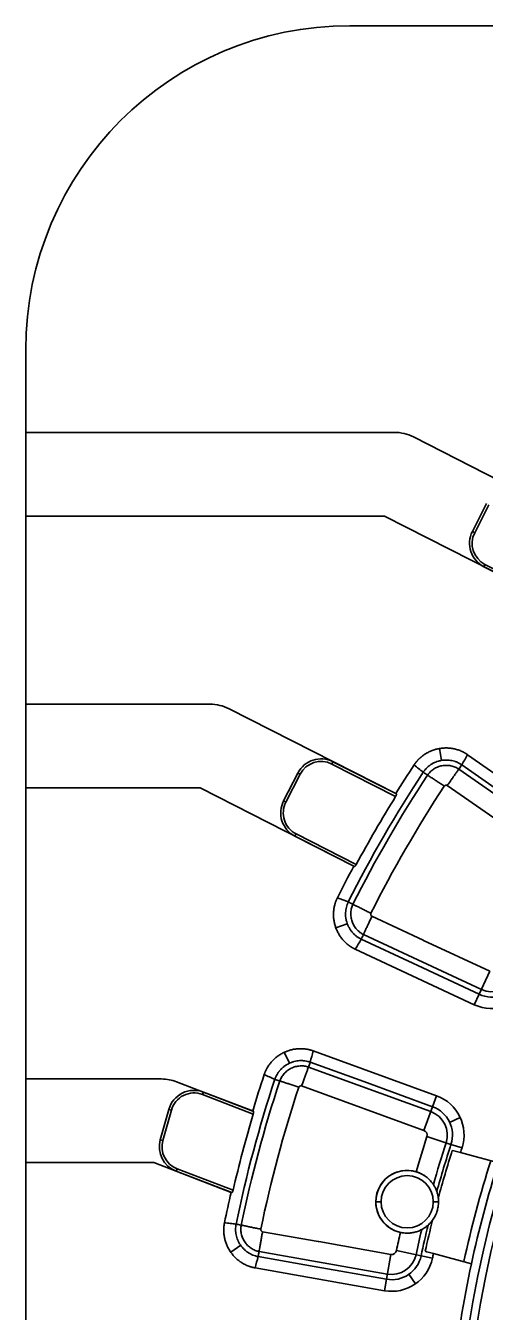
# Model space of a CAD drawing. Header units: millimetres. Extents: x 473 to 1085, y 1055 to 1699.
# Drawn here: x 473.4 to 561.4, y 1453 to 1699.2 of the extents above; entities that cross this region are included whole.
import ezdxf

# ---------------------------------------------------------------- set-up
doc = ezdxf.new("R2010")
doc.units = ezdxf.units.MM
doc.layers.add('20', color=7, linetype='Continuous', true_color=0xffffff)

msp = doc.modelspace()

# ---------------------------------------------------------------- linework, layer by layer
at = {"layer": '20', "color": 7, "linetype": 'Continuous', "lineweight": 35}
for p, q in [((675.067, 1699.177), (535.426, 1699.177)), ((473.426, 1637.177), (473.426, 1621.379)), ((473.426, 1621.379), (543.976, 1621.379)), ((473.426, 1605.379), (473.426, 1621.379)), ((584.466, 1601.736), (547.606, 1620.507)), ((558.906, 1602.409), (561.628, 1607.756)), ((558.906, 1602.409), (561.628, 1607.756)), ((559.351, 1602.182), (562.074, 1607.529)), ((473.426, 1605.379), (542.056, 1605.379)), ((473.426, 1605.379), (473.426, 1569.377)), ((542.056, 1605.379), (572.714, 1589.766)), ((558.906, 1602.409), (559.351, 1602.182)), ((561.319, 1596.13), (561.092, 1595.684)), ((572.838, 1589.703), (561.092, 1595.684)), ((573.313, 1590.022), (561.319, 1596.13)), ((473.426, 1569.377), (508.701, 1569.377)), ((473.426, 1553.377), (473.426, 1569.377)), ((544.233, 1552.26), (512.332, 1568.506)), ((552.987, 1558.612), (552.581, 1560.887)), ((532.222, 1558.376), (531.995, 1557.931)), ((532.222, 1558.376), (544.354, 1552.198)), ((578.566, 1545.306), (557.987, 1559.716)), ((522.768, 1550.858), (525.502, 1556.199)), ((522.768, 1550.858), (525.502, 1556.199)), ((523.214, 1550.63), (525.947, 1555.971)), ((525.947, 1555.971), (525.502, 1556.199)), ((531.995, 1557.931), (544.208, 1551.711)), ((576.722, 1542.672), (556.311, 1556.964)), ((556.88, 1557.778), (565.816, 1551.521)), ((473.426, 1553.377), (506.781, 1553.377)), ((473.426, 1553.377), (473.426, 1497.671)), ((506.781, 1553.377), (536.214, 1538.388)), ((554.11, 1553.821), (562.989, 1547.604)), ((522.768, 1550.858), (523.214, 1550.63)), ((525.177, 1544.57), (524.95, 1544.124)), ((536.334, 1538.327), (524.95, 1544.124)), ((536.689, 1538.707), (525.177, 1544.57)), ((549.486, 1524.217), (539.676, 1528.791)), ((532.776, 1526.6), (534.956, 1527.385)), ((547.508, 1519.81), (537.635, 1524.414)), ((538.055, 1525.314), (560.624, 1514.79)), ((549.55, 1524.187), (549.486, 1524.217)), ((562.245, 1518.267), (549.55, 1524.187)), ((536.499, 1522.492), (559.265, 1511.876)), ((560.204, 1513.89), (547.508, 1519.81)), ((562.245, 1518.267), (560.204, 1513.89)), ((559.265, 1511.876), (560.204, 1513.89)), ((523.898, 1500.69), (522.917, 1502.782)), ((552.05, 1494.457), (528.443, 1503.05)), ((550.95, 1491.436), (527.536, 1499.958)), ((527.875, 1500.891), (538.126, 1497.16)), ((473.426, 1497.671), (499.433, 1497.671)), ((473.426, 1481.671), (473.426, 1497.671)), ((516.861, 1491.537), (502.306, 1497.138)), ((538.126, 1497.16), (551.29, 1492.369)), ((507.426, 1495.167), (507.247, 1494.701)), ((507.247, 1494.701), (516.968, 1490.96)), ((507.426, 1495.167), (516.987, 1491.488)), ((526.224, 1496.353), (549.638, 1487.831)), ((552.05, 1494.457), (551.29, 1492.369)), ((499.184, 1486.057), (500.818, 1491.857)), ((499.184, 1486.057), (500.818, 1491.857)), ((499.665, 1485.922), (501.3, 1491.722)), ((501.3, 1491.722), (500.818, 1491.857)), ((549.638, 1487.831), (551.29, 1492.369)), ((554.554, 1489.372), (556.567, 1490.315)), ((499.184, 1486.057), (499.665, 1485.922)), ((550.216, 1486.647), (554.81, 1485.159)), ((556.924, 1484.474), (554.81, 1485.159)), ((563.895, 1481.654), (556.643, 1483.598)), ((473.426, 1481.671), (497.947, 1481.671)), ((473.426, 1481.671), (473.426, 1439.843)), ((497.947, 1481.671), (512.737, 1475.98)), ((502.38, 1480.501), (502.2, 1480.035)), ((512.864, 1475.931), (502.2, 1480.035)), ((513.104, 1476.375), (502.38, 1480.501)), ((541.426, 1474.177), (540.426, 1474.177)), ((551.426, 1474.177), (552.426, 1474.177)), ((529.419, 1466.56), (518.745, 1468.442)), ((512.666, 1464.529), (514.562, 1465.85)), ((518.079, 1464.664), (542.618, 1460.337)), ((529.488, 1466.548), (529.419, 1466.56)), ((543.284, 1464.115), (529.488, 1466.548)), ((544.375, 1464.851), (549.099, 1463.843)), ((528.649, 1461.792), (517.906, 1463.686)), ((543.284, 1464.115), (542.445, 1459.359)), ((551.272, 1463.38), (549.099, 1463.843)), ((551.466, 1464.279), (558.719, 1462.336)), ((517.319, 1461.533), (542.059, 1457.171)), ((542.445, 1459.359), (528.649, 1461.792)), ((548.024, 1458.487), (546.757, 1460.313)), ((542.059, 1457.171), (542.445, 1459.359))]:
    msp.add_line(p, q, dxfattribs=at)
for centre, radius, start, end in [((535.426, 1637.177), 62, 90, 180), ((543.976, 1613.379), 8, 63.01207, 90), ((758.426, 1419.177), 202.61, 0, 180), ((758.426, 1419.177), 201.12, 0, 180), ((563.361, 1600.14), 5, 153.01207, 243.01207), ((563.361, 1600.14), 5, 153.01207, 243.01207), ((563.361, 1600.14), 4.5, 153.01207, 243.01207), ((508.701, 1561.377), 8, 63.01207, 90), ((529.953, 1553.921), 5, 63.01207, 152.89351), ((529.953, 1553.921), 5, 63.01207, 152.89351), ((529.953, 1553.921), 4.5, 63.01207, 152.89351), ((758.426, 1419.177), 249.948, 146.71205, 153.28445), ((758.426, 1419.177), 248.955, 146.71205, 153.28445), ((758.426, 1419.177), 252.17, 146.66409, 148.14647), ((758.426, 1419.177), 245.118, 146.71205, 153.28445), ((527.219, 1548.58), 5, 152.89351, 243.01207), ((527.219, 1548.58), 5, 152.89351, 243.01207), ((758.426, 1419.177), 251.902, 148.25541, 151.67253), ((527.219, 1548.58), 4.5, 152.89351, 243.01207), ((758.426, 1419.177), 252.17, 151.78759, 153.33526), ((562.646, 1519.126), 5.778, 245, 332.95487), ((562.646, 1519.126), 4.785, 245, 332.95487), ((562.646, 1519.126), 8, 245, 332.95487), ((499.433, 1489.671), 8, 68.95329, 90), ((758.426, 1419.177), 249.948, 161.71205, 168.28795), ((758.426, 1419.177), 248.955, 161.71205, 168.28795), ((758.426, 1419.177), 252.17, 161.66409, 163.32461), ((505.631, 1490.501), 5, 68.95329, 164.25972), ((505.631, 1490.501), 5, 68.95329, 164.25972), ((505.631, 1490.501), 4.5, 68.95329, 164.25972), ((758.426, 1419.177), 245.118, 161.71205, 168.28795), ((549.314, 1486.94), 8, 342.04513, 70), ((549.314, 1486.94), 5.778, 342.04513, 70), ((758.426, 1419.177), 251.902, 163.44334, 166.87575), ((549.314, 1486.94), 4.785, 342.04513, 70), ((549.314, 1486.94), 0.948, 342.04513, 70), ((503.996, 1484.701), 5, 164.25972, 248.95329), ((503.996, 1484.701), 5, 164.25972, 248.95329), ((503.996, 1484.701), 4.5, 164.25972, 248.95329), ((758.426, 1419.177), 218.87, 162.04513, 163.88645), ((758.426, 1419.177), 215.033, 162.04513, 164.27197), ((758.426, 1419.177), 214.04, 162.04513, 164.56988), ((758.426, 1419.177), 211.818, 162.04513, 162.29404), ((758.426, 1419.177), 213.449, 162.31473, 164.8648), ((758.426, 1419.177), 205.818, 162.21509, 167.78491), ((546.426, 1474.177), 6, 73.2519, 180), ((546.426, 1474.177), 6, 55.35844, 180), ((758.426, 1419.177), 204.318, 162.19463, 167.80537), ((546.426, 1474.177), 5, 0, 180), ((758.426, 1419.177), 252.17, 166.98199, 168.33591), ((546.426, 1474.177), 6, 180, 257.66043), ((546.426, 1474.177), 6, 180, 275.55468), ((546.426, 1474.177), 5, 180, 0), ((758.426, 1419.177), 214.04, 166.34245, 167.95487), ((758.426, 1419.177), 213.449, 166.04754, 167.68527), ((758.426, 1419.177), 218.87, 167.02588, 167.95487), ((758.426, 1419.177), 215.033, 166.64036, 167.95487), ((543.448, 1465.049), 0.948, 260, 347.95487), ((543.448, 1465.049), 8, 260, 347.95487), ((543.448, 1465.049), 5.778, 260, 347.95487), ((543.448, 1465.049), 4.785, 260, 347.95487), ((758.426, 1419.177), 211.818, 167.70596, 167.95487), ((758.426, 1419.177), 204.318, 167.80537, 180.19463)]:
    msp.add_arc(centre, radius, start, end, dxfattribs=at)
for points, knots in [([(557.987, 1559.716), (557.965, 1559.731), (557.921, 1559.762), (557.854, 1559.807), (557.787, 1559.851), (557.719, 1559.894), (557.652, 1559.936), (557.585, 1559.977), (557.517, 1560.017), (557.45, 1560.056), (557.383, 1560.094), (557.316, 1560.131), (557.249, 1560.167), (557.182, 1560.202), (557.115, 1560.236), (557.049, 1560.268), (556.983, 1560.3), (556.917, 1560.331), (556.851, 1560.361), (556.786, 1560.39), (556.629, 1560.458), (556.378, 1560.557), (556.031, 1560.675), (555.684, 1560.772), (555.333, 1560.853), (554.977, 1560.916), (554.617, 1560.962), (554.257, 1560.99), (553.776, 1561.004), (553.174, 1560.978), (552.456, 1560.876), (551.751, 1560.705), (551.181, 1560.507), (550.739, 1560.316), (550.417, 1560.158), (550.099, 1559.982), (549.793, 1559.792), (549.497, 1559.588), (549.211, 1559.369), (548.931, 1559.132), (548.744, 1558.956), (548.64, 1558.852), (548.617, 1558.829), (548.593, 1558.804), (548.569, 1558.78), (548.546, 1558.756), (548.522, 1558.731), (548.498, 1558.706), (548.475, 1558.681), (548.451, 1558.655), (548.427, 1558.63), (548.404, 1558.604), (548.38, 1558.578), (548.357, 1558.551), (548.333, 1558.525), (548.31, 1558.498), (548.287, 1558.471), (548.263, 1558.444), (548.24, 1558.416), (548.217, 1558.388), (548.193, 1558.36), (548.17, 1558.332), (548.147, 1558.304), (548.124, 1558.275), (548.101, 1558.247), (548.079, 1558.218), (548.056, 1558.188), (548.033, 1558.159), (548.011, 1558.129), (547.988, 1558.099), (547.966, 1558.069), (547.943, 1558.039), (547.921, 1558.008), (547.899, 1557.977), (547.877, 1557.947), (547.855, 1557.915), (547.833, 1557.884), (547.812, 1557.852), (547.79, 1557.821), (547.769, 1557.789), (547.754, 1557.767), (547.747, 1557.756)], [0, 0, 0, 0, 0.0070069, 0.013975, 0.0209028, 0.0277888, 0.0346316, 0.0414297, 0.0481818, 0.0548864, 0.0615421, 0.0681476, 0.0747014, 0.0812023, 0.0876488, 0.0940398, 0.1003739, 0.1066499, 0.1128665, 0.1190224, 0.1251166, 0.157157, 0.188778, 0.2198947, 0.250426, 0.2819367, 0.31328, 0.3443963, 0.3752282, 0.4378049, 0.5001177, 0.5625277, 0.6252055, 0.6559573, 0.6869928, 0.718255, 0.7496846, 0.7802081, 0.8113174, 0.8429313, 0.8749652, 0.8778503, 0.8807495, 0.8836626, 0.8865896, 0.8895302, 0.8924844, 0.895452, 0.898433, 0.901427, 0.9044341, 0.9074542, 0.9104869, 0.9135323, 0.9165901, 0.9196603, 0.9227427, 0.9258372, 0.9289436, 0.9320617, 0.9351915, 0.9383328, 0.9414854, 0.9446492, 0.947824, 0.9510098, 0.9542063, 0.9574134, 0.9606309, 0.9638587, 0.9670967, 0.9703446, 0.9736024, 0.9768699, 0.9801468, 0.9834332, 0.9867288, 0.9900334, 0.9933469, 0.9966692, 1, 1, 1, 1]), ([(549.489, 1556.36), (549.491, 1556.362), (549.492, 1556.365), (549.495, 1556.369), (549.5, 1556.376), (549.511, 1556.392), (549.532, 1556.424), (549.576, 1556.487), (549.614, 1556.54), (549.692, 1556.645), (549.746, 1556.714), (549.912, 1556.914), (550.147, 1557.17), (550.407, 1557.402), (550.578, 1557.54), (550.613, 1557.567), (550.682, 1557.62), (550.717, 1557.646), (550.823, 1557.723), (550.895, 1557.772), (551.113, 1557.914), (551.411, 1558.089), (551.724, 1558.233), (552.045, 1558.363), (552.21, 1558.42), (552.42, 1558.483), (552.462, 1558.495), (552.547, 1558.517), (552.589, 1558.528), (552.717, 1558.559), (552.802, 1558.578), (553.058, 1558.627), (553.231, 1558.652), (553.491, 1558.676), (553.621, 1558.685), (553.753, 1558.69), (553.84, 1558.692), (553.884, 1558.692), (554.104, 1558.691), (554.452, 1558.673), (554.795, 1558.621), (555.136, 1558.553), (555.305, 1558.51), (555.515, 1558.445), (555.557, 1558.432), (555.64, 1558.404), (555.681, 1558.39), (555.804, 1558.345), (555.885, 1558.313), (556.126, 1558.212), (556.282, 1558.136), (556.511, 1558.011), (556.624, 1557.945), (556.753, 1557.863), (556.817, 1557.821), (556.849, 1557.799), (556.865, 1557.789), (556.871, 1557.784), (556.876, 1557.781), (556.878, 1557.779), (556.88, 1557.778)], [0, 0, 0, 0, 0.0009766, 0.0009766, 0.0019531, 0.0039062, 0.0078125, 0.015625, 0.03125, 0.03125, 0.0625, 0.0625, 0.125, 0.1875, 0.1875, 0.203125, 0.203125, 0.21875, 0.21875, 0.25, 0.25, 0.3125, 0.375, 0.375, 0.4375, 0.4375, 0.453125, 0.453125, 0.46875, 0.46875, 0.5, 0.5, 0.5625, 0.5625, 0.59375, 0.609375, 0.609375, 0.625, 0.625, 0.6875, 0.75, 0.75, 0.8125, 0.8125, 0.828125, 0.828125, 0.84375, 0.84375, 0.875, 0.875, 0.9375, 0.9375, 0.96875, 0.984375, 0.9921875, 0.9960938, 0.9980469, 0.9990234, 0.9990234, 1, 1, 1, 1]), ([(549.489, 1556.36), (549.2, 1556.592), (548.619, 1557.057), (548.039, 1557.523), (547.747, 1557.756)], [0, 0, 0, 0, 0.4983056, 1, 1, 1, 1]), ([(553.526, 1553.709), (553.298, 1553.859), (553.07, 1554.009), (552.621, 1554.304), (552.399, 1554.45), (551.967, 1554.733), (551.757, 1554.871), (551.355, 1555.135), (551.163, 1555.261), (550.801, 1555.499), (550.632, 1555.61), (550.32, 1555.815), (550.178, 1555.908), (549.924, 1556.074), (549.813, 1556.147), (549.625, 1556.271), (549.548, 1556.321), (549.489, 1556.36)], [0, 0, 0, 0, 0.125, 0.125, 0.25, 0.25, 0.375, 0.375, 0.5, 0.5, 0.625, 0.625, 0.75, 0.75, 0.875, 0.875, 1, 1, 1, 1]), ([(556.31, 1556.963), (556.094, 1557.108), (555.868, 1557.229), (555.367, 1557.443), (555.087, 1557.53), (554.521, 1557.646), (554.235, 1557.676), (553.657, 1557.679), (553.366, 1557.652), (552.801, 1557.543), (552.525, 1557.462), (551.985, 1557.244), (551.73, 1557.111), (551.25, 1556.796), (551.022, 1556.613), (550.633, 1556.226), (550.467, 1556.028), (550.32, 1555.815)], [0, 0, 0, 0, 0.1148543, 0.1148543, 0.2432752, 0.2432752, 0.371696, 0.371696, 0.5001169, 0.5001169, 0.6285377, 0.6285377, 0.7569585, 0.7569585, 0.8853794, 0.8853794, 1, 1, 1, 1]), ([(556.88, 1557.778), (556.84, 1557.72), (556.787, 1557.644), (556.658, 1557.46), (556.582, 1557.351), (556.408, 1557.103), (556.31, 1556.964), (556.097, 1556.658), (555.98, 1556.492), (555.732, 1556.138), (555.6, 1555.949), (555.324, 1555.555), (555.18, 1555.35), (554.884, 1554.926), (554.732, 1554.709), (554.423, 1554.268), (554.267, 1554.045), (554.11, 1553.821)], [0, 0, 0, 0, 0.125, 0.125, 0.25, 0.25, 0.375, 0.375, 0.5, 0.5, 0.625, 0.625, 0.75, 0.75, 0.875, 0.875, 1, 1, 1, 1]), ([(553.526, 1553.709), (553.53, 1553.715), (553.534, 1553.72), (553.543, 1553.731), (553.547, 1553.736), (553.561, 1553.75), (553.571, 1553.759), (553.603, 1553.784), (553.626, 1553.798), (553.672, 1553.823), (553.697, 1553.834), (553.734, 1553.847), (553.747, 1553.851), (553.773, 1553.858), (553.786, 1553.861), (553.826, 1553.868), (553.852, 1553.871), (553.892, 1553.873), (553.906, 1553.873), (553.932, 1553.872), (553.946, 1553.872), (553.985, 1553.867), (554.011, 1553.862), (554.05, 1553.851), (554.063, 1553.846), (554.081, 1553.838), (554.087, 1553.835), (554.099, 1553.829), (554.105, 1553.825), (554.11, 1553.821)], [0, 0, 0, 0, 0.03125, 0.03125, 0.0625, 0.0625, 0.125, 0.125, 0.25, 0.25, 0.375, 0.375, 0.4375, 0.4375, 0.5, 0.5, 0.625, 0.625, 0.6875, 0.6875, 0.75, 0.75, 0.875, 0.875, 0.9375, 0.9375, 0.96875, 0.96875, 1, 1, 1, 1]), ([(544.353, 1552.199), (544.36, 1552.195), (544.366, 1552.188), (544.373, 1552.175), (544.375, 1552.17), (544.377, 1552.158), (544.378, 1552.151), (544.379, 1552.13), (544.378, 1552.114), (544.374, 1552.086), (544.372, 1552.076), (544.367, 1552.056), (544.364, 1552.045), (544.354, 1552.011), (544.346, 1551.987), (544.326, 1551.935), (544.314, 1551.909), (544.294, 1551.867), (544.288, 1551.854), (544.273, 1551.825), (544.265, 1551.811), (544.242, 1551.768), (544.225, 1551.74), (544.208, 1551.711)], [0, 0, 0, 0, 0.125, 0.125, 0.1875, 0.1875, 0.25, 0.25, 0.375, 0.375, 0.4375, 0.4375, 0.5, 0.5, 0.625, 0.625, 0.75, 0.75, 0.8125, 0.8125, 0.875, 0.875, 1, 1, 1, 1]), ([(544.353, 1552.199), (544.321, 1552.215), (544.289, 1552.231), (544.249, 1552.252), (544.241, 1552.256), (544.233, 1552.26)], [0, 0, 0, 0, 0.7996, 0.7996, 1, 1, 1, 1]), ([(536.214, 1538.388), (536.222, 1538.384), (536.229, 1538.38), (536.269, 1538.36), (536.301, 1538.344), (536.333, 1538.328)], [0, 0, 0, 0, 0.2004, 0.2004, 1, 1, 1, 1]), ([(536.689, 1538.707), (536.685, 1538.7), (536.681, 1538.693), (536.673, 1538.678), (536.669, 1538.671), (536.657, 1538.649), (536.648, 1538.635), (536.623, 1538.593), (536.605, 1538.566), (536.579, 1538.528), (536.57, 1538.516), (536.553, 1538.492), (536.535, 1538.47), (536.518, 1538.449), (536.501, 1538.429), (536.493, 1538.42), (536.468, 1538.394), (536.452, 1538.379), (536.43, 1538.361), (536.423, 1538.355), (536.409, 1538.345), (536.402, 1538.341), (536.383, 1538.33), (536.371, 1538.326), (536.355, 1538.323), (536.35, 1538.323), (536.341, 1538.324), (536.337, 1538.326), (536.333, 1538.328)], [0, 0, 0, 0, 0.03125, 0.03125, 0.0625, 0.0625, 0.125, 0.125, 0.25, 0.25, 0.3125, 0.3125, 0.375, 0.4375, 0.4375, 0.5, 0.5, 0.625, 0.625, 0.6875, 0.6875, 0.75, 0.75, 0.875, 0.875, 0.9375, 0.9375, 1, 1, 1, 1]), ([(533.075, 1532.343), (533.063, 1532.319), (533.039, 1532.271), (533.004, 1532.198), (532.97, 1532.125), (532.937, 1532.052), (532.905, 1531.98), (532.874, 1531.907), (532.844, 1531.835), (532.816, 1531.762), (532.788, 1531.69), (532.761, 1531.618), (532.735, 1531.547), (532.711, 1531.476), (532.687, 1531.405), (532.664, 1531.334), (532.642, 1531.264), (532.621, 1531.195), (532.601, 1531.125), (532.581, 1531.057), (532.537, 1530.891), (532.475, 1530.629), (532.409, 1530.268), (532.363, 1529.91), (532.334, 1529.551), (532.323, 1529.19), (532.329, 1528.827), (532.354, 1528.467), (532.41, 1527.988), (532.523, 1527.396), (532.728, 1526.7), (532.999, 1526.027), (533.278, 1525.492), (533.531, 1525.082), (533.735, 1524.786), (533.955, 1524.497), (534.187, 1524.221), (534.432, 1523.958), (534.691, 1523.706), (534.966, 1523.464), (535.168, 1523.304), (535.285, 1523.217), (535.312, 1523.197), (535.339, 1523.177), (535.367, 1523.157), (535.394, 1523.137), (535.422, 1523.117), (535.45, 1523.097), (535.479, 1523.078), (535.507, 1523.058), (535.536, 1523.038), (535.565, 1523.019), (535.595, 1522.999), (535.624, 1522.98), (535.654, 1522.96), (535.684, 1522.941), (535.714, 1522.922), (535.744, 1522.903), (535.775, 1522.884), (535.806, 1522.865), (535.837, 1522.846), (535.868, 1522.827), (535.899, 1522.808), (535.931, 1522.79), (535.963, 1522.771), (535.995, 1522.753), (536.027, 1522.735), (536.059, 1522.716), (536.092, 1522.698), (536.125, 1522.68), (536.158, 1522.663), (536.191, 1522.645), (536.225, 1522.627), (536.258, 1522.61), (536.292, 1522.593), (536.326, 1522.575), (536.361, 1522.558), (536.395, 1522.541), (536.43, 1522.525), (536.464, 1522.508), (536.488, 1522.497), (536.499, 1522.492)], [0, 0, 0, 0, 0.0070061, 0.0139735, 0.0209005, 0.0277857, 0.0346278, 0.0414252, 0.0481766, 0.0548806, 0.0615356, 0.0681405, 0.0746938, 0.0811942, 0.0876403, 0.0940309, 0.1003647, 0.1066405, 0.1128569, 0.1190128, 0.1251069, 0.1571488, 0.1887702, 0.2198866, 0.250417, 0.2819261, 0.3132667, 0.3443795, 0.3752072, 0.4377912, 0.5001087, 0.5625153, 0.6251886, 0.655942, 0.6869791, 0.7182427, 0.7496739, 0.7801977, 0.811307, 0.8429208, 0.8749548, 0.8778404, 0.8807401, 0.8836538, 0.8865812, 0.8895223, 0.8924769, 0.895445, 0.8984263, 0.9014208, 0.9044282, 0.9074486, 0.9104817, 0.9135274, 0.9165856, 0.9196561, 0.9227388, 0.9258335, 0.9289402, 0.9320586, 0.9351886, 0.9383301, 0.9414829, 0.9446469, 0.947822, 0.9510079, 0.9542046, 0.9574118, 0.9606295, 0.9638575, 0.9670956, 0.9703437, 0.9736016, 0.9768692, 0.9801463, 0.9834327, 0.9867284, 0.9900331, 0.9933467, 0.9966691, 1, 1, 1, 1]), ([(533.075, 1532.343), (533.308, 1532.254), (533.772, 1532.076), (534.467, 1531.81), (534.93, 1531.632), (535.16, 1531.544)], [0, 0, 0, 0, 0.3348252, 0.6681585, 1, 1, 1, 1]), ([(537.635, 1524.414), (537.633, 1524.415), (537.63, 1524.417), (537.625, 1524.419), (537.618, 1524.423), (537.6, 1524.431), (537.566, 1524.448), (537.497, 1524.482), (537.439, 1524.512), (537.323, 1524.575), (537.247, 1524.618), (537.024, 1524.754), (536.88, 1524.852), (536.671, 1525.01), (536.569, 1525.092), (536.469, 1525.178), (536.403, 1525.236), (536.371, 1525.266), (536.209, 1525.416), (536.088, 1525.541), (535.858, 1525.801), (535.643, 1526.072), (535.454, 1526.362), (535.322, 1526.587), (535.259, 1526.701), (535.2, 1526.819), (535.161, 1526.897), (535.142, 1526.937), (535.05, 1527.137), (534.985, 1527.299), (534.87, 1527.629), (534.821, 1527.797), (534.759, 1528.051), (534.731, 1528.18), (534.708, 1528.309), (534.693, 1528.396), (534.686, 1528.44), (534.655, 1528.657), (534.623, 1529.005), (534.625, 1529.353), (534.644, 1529.701), (534.662, 1529.875), (534.716, 1530.223), (534.751, 1530.395), (534.839, 1530.732), (534.891, 1530.898), (534.983, 1531.144), (535.031, 1531.265), (535.094, 1531.405), (535.127, 1531.475), (535.143, 1531.509), (535.152, 1531.527), (535.156, 1531.534), (535.158, 1531.539), (535.159, 1531.542), (535.16, 1531.544)], [0, 0, 0, 0, 0.0009766, 0.0009766, 0.0019531, 0.0039062, 0.0078125, 0.015625, 0.03125, 0.03125, 0.0625, 0.0625, 0.125, 0.125, 0.15625, 0.171875, 0.171875, 0.1875, 0.1875, 0.25, 0.25, 0.3125, 0.375, 0.375, 0.40625, 0.421875, 0.421875, 0.4375, 0.4375, 0.5, 0.5, 0.5625, 0.5625, 0.59375, 0.609375, 0.609375, 0.625, 0.625, 0.6875, 0.75, 0.75, 0.8125, 0.8125, 0.875, 0.875, 0.9375, 0.9375, 0.96875, 0.984375, 0.9921875, 0.9960937, 0.9980469, 0.9990234, 0.9990234, 1, 1, 1, 1]), ([(535.16, 1531.544), (535.224, 1531.512), (535.306, 1531.471), (535.507, 1531.37), (535.626, 1531.31), (535.896, 1531.174), (536.048, 1531.097), (536.381, 1530.93), (536.562, 1530.838), (536.949, 1530.644), (537.154, 1530.54), (537.584, 1530.324), (537.808, 1530.211), (538.27, 1529.979), (538.507, 1529.86), (538.987, 1529.618), (539.231, 1529.495), (539.475, 1529.373)], [0, 0, 0, 0, 0.125, 0.125, 0.25, 0.25, 0.375, 0.375, 0.5, 0.5, 0.625, 0.625, 0.75, 0.75, 0.875, 0.875, 1, 1, 1, 1]), ([(536.048, 1531.097), (535.938, 1530.863), (535.85, 1530.622), (535.71, 1530.096), (535.664, 1529.805), (535.631, 1529.226), (535.643, 1528.937), (535.723, 1528.362), (535.792, 1528.076), (535.981, 1527.531), (536.102, 1527.268), (536.396, 1526.763), (536.566, 1526.528), (536.949, 1526.096), (537.164, 1525.897), (537.603, 1525.566), (537.823, 1525.43), (538.055, 1525.315)], [0, 0, 0, 0, 0.1140362, 0.1140362, 0.2426478, 0.2426478, 0.3712593, 0.3712593, 0.4998708, 0.4998708, 0.6284824, 0.6284824, 0.7570939, 0.7570939, 0.8857055, 0.8857055, 1, 1, 1, 1]), ([(539.676, 1528.791), (539.561, 1528.544), (539.446, 1528.297), (539.218, 1527.809), (539.106, 1527.569), (538.888, 1527.101), (538.782, 1526.873), (538.579, 1526.437), (538.481, 1526.229), (538.299, 1525.837), (538.213, 1525.653), (538.055, 1525.315), (537.983, 1525.161), (537.855, 1524.886), (537.799, 1524.766), (537.704, 1524.562), (537.665, 1524.478), (537.635, 1524.414)], [0, 0, 0, 0, 0.125, 0.125, 0.25, 0.25, 0.375, 0.375, 0.5, 0.5, 0.625, 0.625, 0.75, 0.75, 0.875, 0.875, 1, 1, 1, 1]), ([(539.676, 1528.791), (539.67, 1528.794), (539.664, 1528.798), (539.652, 1528.805), (539.646, 1528.809), (539.629, 1528.821), (539.619, 1528.83), (539.588, 1528.859), (539.57, 1528.879), (539.537, 1528.923), (539.523, 1528.947), (539.504, 1528.984), (539.498, 1528.996), (539.487, 1529.022), (539.482, 1529.035), (539.468, 1529.074), (539.461, 1529.1), (539.453, 1529.141), (539.451, 1529.155), (539.448, 1529.183), (539.447, 1529.196), (539.445, 1529.238), (539.447, 1529.265), (539.453, 1529.307), (539.456, 1529.32), (539.462, 1529.34), (539.464, 1529.347), (539.469, 1529.36), (539.471, 1529.366), (539.475, 1529.373)], [0, 0, 0, 0, 0.03125, 0.03125, 0.0625, 0.0625, 0.125, 0.125, 0.25, 0.25, 0.375, 0.375, 0.4375, 0.4375, 0.5, 0.5, 0.625, 0.625, 0.6875, 0.6875, 0.75, 0.75, 0.875, 0.875, 0.9375, 0.9375, 0.96875, 0.96875, 1, 1, 1, 1]), ([(528.443, 1503.05), (528.418, 1503.059), (528.367, 1503.077), (528.29, 1503.103), (528.214, 1503.128), (528.138, 1503.153), (528.062, 1503.176), (527.986, 1503.198), (527.911, 1503.219), (527.836, 1503.239), (527.761, 1503.259), (527.687, 1503.277), (527.613, 1503.294), (527.539, 1503.311), (527.466, 1503.326), (527.394, 1503.341), (527.321, 1503.354), (527.25, 1503.367), (527.179, 1503.379), (527.108, 1503.39), (526.939, 1503.415), (526.671, 1503.446), (526.305, 1503.469), (525.945, 1503.474), (525.585, 1503.461), (525.225, 1503.43), (524.865, 1503.381), (524.51, 1503.315), (524.042, 1503.204), (523.467, 1503.023), (522.8, 1502.739), (522.163, 1502.391), (521.664, 1502.052), (521.287, 1501.754), (521.016, 1501.517), (520.755, 1501.265), (520.508, 1501.003), (520.275, 1500.729), (520.055, 1500.443), (519.847, 1500.142), (519.711, 1499.923), (519.638, 1499.796), (519.621, 1499.767), (519.605, 1499.738), (519.588, 1499.708), (519.572, 1499.678), (519.555, 1499.648), (519.539, 1499.618), (519.522, 1499.588), (519.506, 1499.557), (519.49, 1499.526), (519.474, 1499.495), (519.458, 1499.464), (519.442, 1499.432), (519.426, 1499.4), (519.411, 1499.368), (519.395, 1499.336), (519.379, 1499.304), (519.364, 1499.271), (519.349, 1499.239), (519.334, 1499.206), (519.319, 1499.172), (519.304, 1499.139), (519.289, 1499.106), (519.274, 1499.072), (519.26, 1499.038), (519.245, 1499.004), (519.231, 1498.969), (519.217, 1498.935), (519.203, 1498.9), (519.189, 1498.865), (519.175, 1498.83), (519.162, 1498.795), (519.148, 1498.759), (519.135, 1498.724), (519.122, 1498.688), (519.109, 1498.652), (519.096, 1498.616), (519.084, 1498.58), (519.071, 1498.543), (519.063, 1498.519), (519.059, 1498.507)], [0, 0, 0, 0, 0.0070069, 0.013975, 0.0209028, 0.0277888, 0.0346316, 0.0414297, 0.0481818, 0.0548864, 0.0615421, 0.0681476, 0.0747014, 0.0812023, 0.0876488, 0.0940398, 0.1003739, 0.1066499, 0.1128665, 0.1190224, 0.1251166, 0.157157, 0.188778, 0.2198947, 0.250426, 0.2819367, 0.31328, 0.3443963, 0.3752282, 0.4378049, 0.5001177, 0.5625277, 0.6252055, 0.6559573, 0.6869928, 0.718255, 0.7496846, 0.7802081, 0.8113174, 0.8429313, 0.8749652, 0.8778503, 0.8807495, 0.8836626, 0.8865896, 0.8895302, 0.8924844, 0.895452, 0.898433, 0.901427, 0.9044341, 0.9074542, 0.9104869, 0.9135323, 0.9165901, 0.9196603, 0.9227427, 0.9258372, 0.9289436, 0.9320617, 0.9351915, 0.9383328, 0.9414854, 0.9446492, 0.947824, 0.9510098, 0.9542063, 0.9574134, 0.9606309, 0.9638587, 0.9670967, 0.9703446, 0.9736024, 0.9768699, 0.9801468, 0.9834332, 0.9867288, 0.9900334, 0.9933469, 0.9966692, 1, 1, 1, 1]), ([(521.103, 1497.609), (521.104, 1497.611), (521.105, 1497.614), (521.106, 1497.619), (521.109, 1497.627), (521.115, 1497.645), (521.128, 1497.681), (521.154, 1497.754), (521.177, 1497.815), (521.225, 1497.937), (521.26, 1498.017), (521.368, 1498.254), (521.529, 1498.562), (521.72, 1498.853), (521.85, 1499.03), (521.876, 1499.065), (521.929, 1499.135), (521.956, 1499.169), (522.039, 1499.271), (522.095, 1499.337), (522.269, 1499.53), (522.512, 1499.776), (522.777, 1499.997), (523.054, 1500.205), (523.197, 1500.303), (523.385, 1500.418), (523.422, 1500.44), (523.498, 1500.484), (523.536, 1500.505), (523.651, 1500.568), (523.729, 1500.608), (523.964, 1500.722), (524.124, 1500.791), (524.369, 1500.882), (524.493, 1500.924), (524.618, 1500.963), (524.702, 1500.987), (524.745, 1500.999), (524.957, 1501.055), (525.298, 1501.127), (525.643, 1501.166), (525.99, 1501.188), (526.164, 1501.191), (526.383, 1501.183), (526.427, 1501.18), (526.515, 1501.175), (526.558, 1501.172), (526.689, 1501.16), (526.776, 1501.151), (527.034, 1501.115), (527.205, 1501.082), (527.458, 1501.021), (527.584, 1500.987), (527.73, 1500.941), (527.803, 1500.916), (527.839, 1500.904), (527.857, 1500.897), (527.865, 1500.895), (527.87, 1500.893), (527.873, 1500.892), (527.875, 1500.891)], [0, 0, 0, 0, 0.0009766, 0.0009766, 0.0019531, 0.0039062, 0.0078125, 0.015625, 0.03125, 0.03125, 0.0625, 0.0625, 0.125, 0.1875, 0.1875, 0.203125, 0.203125, 0.21875, 0.21875, 0.25, 0.25, 0.3125, 0.375, 0.375, 0.4375, 0.4375, 0.453125, 0.453125, 0.46875, 0.46875, 0.5, 0.5, 0.5625, 0.5625, 0.59375, 0.609375, 0.609375, 0.625, 0.625, 0.6875, 0.75, 0.75, 0.8125, 0.8125, 0.828125, 0.828125, 0.84375, 0.84375, 0.875, 0.875, 0.9375, 0.9375, 0.96875, 0.984375, 0.9921875, 0.9960937, 0.9980469, 0.9990234, 0.9990234, 1, 1, 1, 1]), ([(527.536, 1499.957), (527.289, 1500.04), (527.039, 1500.099), (526.5, 1500.176), (526.207, 1500.188), (525.631, 1500.153), (525.347, 1500.108), (524.788, 1499.961), (524.513, 1499.86), (523.996, 1499.609), (523.75, 1499.459), (523.285, 1499.109), (523.073, 1498.914), (522.691, 1498.485), (522.519, 1498.25), (522.243, 1497.775), (522.134, 1497.541), (522.047, 1497.297)], [0, 0, 0, 0, 0.1148543, 0.1148543, 0.2432752, 0.2432752, 0.371696, 0.371696, 0.5001168, 0.5001168, 0.6285377, 0.6285377, 0.7569585, 0.7569585, 0.8853793, 0.8853793, 1, 1, 1, 1]), ([(527.875, 1500.891), (527.851, 1500.825), (527.82, 1500.738), (527.743, 1500.527), (527.697, 1500.402), (527.594, 1500.117), (527.536, 1499.957), (527.408, 1499.607), (527.339, 1499.416), (527.191, 1499.01), (527.112, 1498.794), (526.948, 1498.342), (526.862, 1498.106), (526.685, 1497.62), (526.594, 1497.371), (526.41, 1496.865), (526.317, 1496.609), (526.224, 1496.353)], [0, 0, 0, 0, 0.125, 0.125, 0.25, 0.25, 0.375, 0.375, 0.5, 0.5, 0.625, 0.625, 0.75, 0.75, 0.875, 0.875, 1, 1, 1, 1]), ([(521.103, 1497.609), (520.763, 1497.758), (520.082, 1498.057), (519.401, 1498.356), (519.059, 1498.507)], [0, 0, 0, 0, 0.4983056, 1, 1, 1, 1]), ([(525.689, 1496.093), (525.43, 1496.179), (525.171, 1496.265), (524.66, 1496.433), (524.408, 1496.517), (523.917, 1496.679), (523.679, 1496.757), (523.222, 1496.908), (523.004, 1496.981), (522.593, 1497.116), (522.401, 1497.18), (522.047, 1497.297), (521.885, 1497.35), (521.597, 1497.445), (521.471, 1497.487), (521.257, 1497.558), (521.17, 1497.587), (521.103, 1497.609)], [0, 0, 0, 0, 0.125, 0.125, 0.25, 0.25, 0.375, 0.375, 0.5, 0.5, 0.625, 0.625, 0.75, 0.75, 0.875, 0.875, 1, 1, 1, 1]), ([(525.689, 1496.093), (525.691, 1496.1), (525.693, 1496.106), (525.699, 1496.118), (525.702, 1496.124), (525.712, 1496.142), (525.719, 1496.153), (525.743, 1496.185), (525.761, 1496.205), (525.8, 1496.241), (525.821, 1496.257), (525.854, 1496.28), (525.866, 1496.287), (525.889, 1496.3), (525.901, 1496.307), (525.937, 1496.324), (525.961, 1496.334), (525.999, 1496.346), (526.012, 1496.35), (526.038, 1496.356), (526.052, 1496.358), (526.091, 1496.365), (526.118, 1496.367), (526.158, 1496.365), (526.171, 1496.364), (526.191, 1496.361), (526.198, 1496.36), (526.211, 1496.357), (526.217, 1496.355), (526.224, 1496.353)], [0, 0, 0, 0, 0.03125, 0.03125, 0.0625, 0.0625, 0.125, 0.125, 0.25, 0.25, 0.375, 0.375, 0.4375, 0.4375, 0.5, 0.5, 0.625, 0.625, 0.6875, 0.6875, 0.75, 0.75, 0.875, 0.875, 0.9375, 0.9375, 0.96875, 0.96875, 1, 1, 1, 1]), ([(516.986, 1491.489), (516.953, 1491.502), (516.919, 1491.515), (516.878, 1491.531), (516.869, 1491.534), (516.861, 1491.537)], [0, 0, 0, 0, 0.7996, 0.7996, 1, 1, 1, 1]), ([(516.986, 1491.489), (516.994, 1491.486), (517.001, 1491.48), (517.011, 1491.466), (517.014, 1491.461), (517.019, 1491.449), (517.021, 1491.442), (517.027, 1491.42), (517.03, 1491.403), (517.032, 1491.373), (517.033, 1491.363), (517.033, 1491.34), (517.033, 1491.329), (517.032, 1491.293), (517.03, 1491.267), (517.026, 1491.232), (517.025, 1491.224), (517.023, 1491.21), (517.02, 1491.188), (517.014, 1491.151), (517.008, 1491.12), (517.003, 1491.096), (517.002, 1491.089), (516.998, 1491.073), (516.996, 1491.064), (516.986, 1491.024), (516.978, 1490.992), (516.968, 1490.96)], [0, 0, 0, 0, 0.125, 0.125, 0.1875, 0.1875, 0.25, 0.25, 0.375, 0.375, 0.4375, 0.4375, 0.5, 0.5, 0.625, 0.625, 0.65625, 0.65625, 0.6875, 0.75, 0.8125, 0.8125, 0.84375, 0.84375, 0.875, 0.875, 1, 1, 1, 1]), ([(548.155, 1479.923), (548.299, 1479.879), (548.439, 1479.831), (548.713, 1479.726), (548.848, 1479.669), (549.11, 1479.545), (549.239, 1479.479), (549.396, 1479.391), (549.427, 1479.373), (549.489, 1479.337), (549.581, 1479.281), (549.671, 1479.225), (549.846, 1479.109), (549.958, 1479.029), (550.174, 1478.865), (550.277, 1478.78), (550.401, 1478.671), (550.426, 1478.65), (550.475, 1478.606), (550.499, 1478.583), (550.57, 1478.517), (550.617, 1478.472), (550.752, 1478.337), (550.837, 1478.247), (550.998, 1478.064), (551.075, 1477.973), (551.219, 1477.789), (551.287, 1477.696), (551.383, 1477.558), (551.43, 1477.489), (551.475, 1477.42), (551.504, 1477.374), (551.518, 1477.351), (551.589, 1477.236), (551.641, 1477.146), (551.738, 1476.969), (551.783, 1476.882), (551.865, 1476.713), (551.902, 1476.631), (551.97, 1476.473), (552.001, 1476.397), (552.036, 1476.307), (552.042, 1476.289), (552.055, 1476.255), (552.061, 1476.238), (552.08, 1476.187), (552.091, 1476.155), (552.101, 1476.125)], [0, 0, 0, 0, 0.0625, 0.0625, 0.125, 0.125, 0.1875, 0.1875, 0.203125, 0.203125, 0.21875, 0.25, 0.25, 0.3125, 0.3125, 0.375, 0.375, 0.390625, 0.390625, 0.40625, 0.40625, 0.4375, 0.4375, 0.5, 0.5, 0.5625, 0.5625, 0.625, 0.625, 0.65625, 0.671875, 0.671875, 0.6875, 0.6875, 0.75, 0.75, 0.8125, 0.8125, 0.875, 0.875, 0.9375, 0.9375, 0.953125, 0.953125, 0.96875, 0.96875, 1, 1, 1, 1]), ([(512.737, 1475.98), (512.745, 1475.977), (512.754, 1475.974), (512.796, 1475.958), (512.83, 1475.945), (512.863, 1475.932)], [0, 0, 0, 0, 0.2003999, 0.2003999, 1, 1, 1, 1]), ([(513.104, 1476.375), (513.1, 1476.359), (513.096, 1476.343), (513.09, 1476.319), (513.088, 1476.311), (513.083, 1476.295), (513.081, 1476.287), (513.07, 1476.248), (513.06, 1476.218), (513.045, 1476.175), (513.04, 1476.161), (513.029, 1476.134), (513.018, 1476.108), (513.007, 1476.084), (512.996, 1476.061), (512.99, 1476.05), (512.974, 1476.019), (512.962, 1476.001), (512.946, 1475.979), (512.941, 1475.972), (512.93, 1475.96), (512.924, 1475.954), (512.909, 1475.941), (512.899, 1475.934), (512.885, 1475.93), (512.88, 1475.929), (512.871, 1475.929), (512.867, 1475.93), (512.863, 1475.932)], [0, 0, 0, 0, 0.0625, 0.0625, 0.09375, 0.09375, 0.125, 0.125, 0.25, 0.25, 0.3125, 0.3125, 0.375, 0.4375, 0.4375, 0.5, 0.5, 0.625, 0.625, 0.6875, 0.6875, 0.75, 0.75, 0.875, 0.875, 0.9375, 0.9375, 1, 1, 1, 1]), ([(552.382, 1474.908), (552.367, 1475.03), (552.349, 1475.145), (552.309, 1475.365), (552.286, 1475.469), (552.239, 1475.67), (552.213, 1475.765), (552.159, 1475.95), (552.131, 1476.039), (552.101, 1476.125)], [0, 0, 0, 0, 0.25, 0.25, 0.5, 0.5, 0.75, 0.75, 1, 1, 1, 1]), ([(551.275, 1470.643), (551.367, 1470.769), (551.539, 1471.026), (551.692, 1471.297), (551.835, 1471.575), (551.901, 1471.717), (551.993, 1471.936), (552.022, 1472.01), (552.064, 1472.122), (552.077, 1472.16), (552.104, 1472.235), (552.167, 1472.424), (552.265, 1472.767), (552.358, 1473.231), (552.395, 1473.544), (552.414, 1473.781), (552.419, 1473.861), (552.425, 1474.019), (552.426, 1474.098), (552.426, 1474.177)], [0, 0, 0, 0, 0.125, 0.25, 0.25, 0.375, 0.375, 0.4375, 0.4375, 0.46875, 0.46875, 0.5, 0.625, 0.75, 0.875, 0.875, 0.9375, 0.9375, 1, 1, 1, 1]), ([(511.463, 1470.159), (511.458, 1470.133), (511.447, 1470.08), (511.432, 1470), (511.418, 1469.921), (511.406, 1469.842), (511.394, 1469.764), (511.383, 1469.686), (511.373, 1469.608), (511.363, 1469.531), (511.355, 1469.454), (511.348, 1469.378), (511.342, 1469.302), (511.336, 1469.227), (511.331, 1469.153), (511.328, 1469.079), (511.325, 1469.005), (511.322, 1468.933), (511.321, 1468.861), (511.32, 1468.789), (511.32, 1468.618), (511.328, 1468.348), (511.358, 1467.983), (511.405, 1467.626), (511.471, 1467.271), (511.553, 1466.92), (511.654, 1466.571), (511.771, 1466.229), (511.948, 1465.782), (512.211, 1465.24), (512.589, 1464.621), (513.025, 1464.041), (513.433, 1463.596), (513.783, 1463.266), (514.057, 1463.033), (514.343, 1462.811), (514.639, 1462.605), (514.944, 1462.414), (515.258, 1462.238), (515.587, 1462.075), (515.823, 1461.973), (515.959, 1461.919), (515.99, 1461.907), (516.021, 1461.894), (516.053, 1461.882), (516.085, 1461.87), (516.117, 1461.858), (516.149, 1461.846), (516.182, 1461.835), (516.215, 1461.823), (516.248, 1461.812), (516.281, 1461.8), (516.314, 1461.789), (516.347, 1461.778), (516.381, 1461.767), (516.415, 1461.756), (516.449, 1461.745), (516.483, 1461.734), (516.518, 1461.724), (516.552, 1461.714), (516.587, 1461.703), (516.622, 1461.693), (516.657, 1461.683), (516.693, 1461.674), (516.728, 1461.664), (516.764, 1461.654), (516.8, 1461.645), (516.836, 1461.636), (516.872, 1461.627), (516.909, 1461.618), (516.945, 1461.61), (516.982, 1461.601), (517.019, 1461.593), (517.056, 1461.585), (517.093, 1461.577), (517.13, 1461.569), (517.168, 1461.561), (517.205, 1461.554), (517.243, 1461.547), (517.281, 1461.54), (517.306, 1461.535), (517.319, 1461.533)], [0, 0, 0, 0, 0.007007, 0.0139752, 0.020903, 0.0277891, 0.034632, 0.0414301, 0.0481822, 0.0548869, 0.0615426, 0.068148, 0.0747018, 0.0812027, 0.0876492, 0.0940401, 0.1003742, 0.1066501, 0.1128666, 0.1190225, 0.1251166, 0.1571576, 0.1887787, 0.2198952, 0.250426, 0.2819373, 0.3132808, 0.3443969, 0.3752281, 0.4378057, 0.5001177, 0.5625285, 0.6252055, 0.6559579, 0.6869937, 0.7182556, 0.7496846, 0.7802087, 0.8113181, 0.8429319, 0.8749652, 0.8778503, 0.8807496, 0.8836627, 0.8865897, 0.8895304, 0.8924846, 0.8954523, 0.8984332, 0.9014273, 0.9044344, 0.9074545, 0.9104873, 0.9135326, 0.9165905, 0.9196607, 0.9227432, 0.9258376, 0.928944, 0.9320622, 0.935192, 0.9383332, 0.9414858, 0.9446496, 0.9478245, 0.9510102, 0.9542067, 0.9574138, 0.9606313, 0.9638591, 0.967097, 0.970345, 0.9736027, 0.9768701, 0.9801471, 0.9834334, 0.9867289, 0.9900335, 0.993347, 0.9966692, 1, 1, 1, 1]), ([(511.463, 1470.159), (511.834, 1470.118), (512.574, 1470.037), (513.314, 1469.955), (513.682, 1469.915)], [0, 0, 0, 0, 0.5016961, 1, 1, 1, 1]), ([(517.906, 1463.686), (517.904, 1463.686), (517.901, 1463.687), (517.896, 1463.688), (517.888, 1463.689), (517.869, 1463.693), (517.831, 1463.7), (517.756, 1463.716), (517.692, 1463.73), (517.564, 1463.76), (517.48, 1463.782), (517.23, 1463.856), (516.902, 1463.97), (516.586, 1464.117), (516.392, 1464.22), (516.354, 1464.241), (516.277, 1464.284), (516.239, 1464.306), (516.127, 1464.373), (516.053, 1464.419), (515.837, 1464.563), (515.559, 1464.768), (515.302, 1464.999), (515.056, 1465.242), (514.938, 1465.37), (514.798, 1465.539), (514.771, 1465.573), (514.716, 1465.642), (514.689, 1465.676), (514.611, 1465.781), (514.56, 1465.852), (514.413, 1466.068), (514.322, 1466.217), (514.197, 1466.446), (514.137, 1466.562), (514.081, 1466.681), (514.045, 1466.761), (514.027, 1466.801), (513.941, 1467.003), (513.82, 1467.33), (513.732, 1467.666), (513.66, 1468.006), (513.633, 1468.178), (513.609, 1468.396), (513.605, 1468.44), (513.597, 1468.527), (513.594, 1468.571), (513.587, 1468.702), (513.584, 1468.789), (513.582, 1469.05), (513.59, 1469.223), (513.614, 1469.483), (513.63, 1469.613), (513.654, 1469.764), (513.668, 1469.839), (513.675, 1469.877), (513.678, 1469.896), (513.68, 1469.904), (513.681, 1469.909), (513.682, 1469.912), (513.682, 1469.915)], [0, 0, 0, 0, 0.0009766, 0.0009766, 0.0019531, 0.0039063, 0.0078125, 0.015625, 0.03125, 0.03125, 0.0625, 0.0625, 0.125, 0.1875, 0.1875, 0.203125, 0.203125, 0.21875, 0.21875, 0.25, 0.25, 0.3125, 0.375, 0.375, 0.4375, 0.4375, 0.453125, 0.453125, 0.46875, 0.46875, 0.5, 0.5, 0.5625, 0.5625, 0.59375, 0.609375, 0.609375, 0.625, 0.625, 0.6875, 0.75, 0.75, 0.8125, 0.8125, 0.828125, 0.828125, 0.84375, 0.84375, 0.875, 0.875, 0.9375, 0.9375, 0.96875, 0.984375, 0.9921875, 0.9960938, 0.9980469, 0.9990234, 0.9990234, 1, 1, 1, 1]), ([(513.682, 1469.915), (513.751, 1469.9), (513.842, 1469.882), (514.062, 1469.836), (514.192, 1469.809), (514.489, 1469.748), (514.655, 1469.713), (515.021, 1469.637), (515.219, 1469.596), (515.643, 1469.508), (515.868, 1469.462), (516.339, 1469.364), (516.585, 1469.313), (517.09, 1469.208), (517.35, 1469.154), (517.877, 1469.045), (518.144, 1468.99), (518.411, 1468.934)], [0, 0, 0, 0, 0.125, 0.125, 0.25, 0.25, 0.375, 0.375, 0.5, 0.5, 0.625, 0.625, 0.75, 0.75, 0.875, 0.875, 1, 1, 1, 1]), ([(514.656, 1469.713), (514.609, 1469.458), (514.586, 1469.202), (514.588, 1468.658), (514.618, 1468.367), (514.735, 1467.801), (514.821, 1467.527), (515.047, 1466.995), (515.187, 1466.738), (515.509, 1466.262), (515.693, 1466.04), (516.106, 1465.63), (516.33, 1465.448), (516.809, 1465.132), (517.067, 1464.995), (517.576, 1464.79), (517.824, 1464.716), (518.079, 1464.665)], [0, 0, 0, 0, 0.1146157, 0.1146157, 0.2430366, 0.2430366, 0.3714575, 0.3714575, 0.4998783, 0.4998783, 0.6282992, 0.6282992, 0.7567201, 0.7567201, 0.8851409, 0.8851409, 1, 1, 1, 1]), ([(550.438, 1469.716), (550.391, 1469.673), (550.337, 1469.626), (550.22, 1469.528), (550.157, 1469.477), (550.021, 1469.372), (549.948, 1469.319), (549.794, 1469.211), (549.713, 1469.156), (549.606, 1469.089), (549.584, 1469.075), (549.54, 1469.048), (549.518, 1469.035), (549.45, 1468.995), (549.404, 1468.968), (549.264, 1468.889), (549.167, 1468.838), (548.966, 1468.74), (548.862, 1468.692), (548.646, 1468.602), (548.535, 1468.558), (548.362, 1468.497), (548.274, 1468.468), (548.184, 1468.44), (548.123, 1468.422), (548.093, 1468.413), (547.939, 1468.369), (547.813, 1468.338), (547.556, 1468.283), (547.425, 1468.259), (547.158, 1468.22), (547.021, 1468.205), (546.846, 1468.192), (546.811, 1468.189), (546.74, 1468.185), (546.704, 1468.183), (546.597, 1468.179), (546.526, 1468.177), (546.311, 1468.176), (546.167, 1468.181), (545.877, 1468.2), (545.731, 1468.216), (545.548, 1468.242), (545.511, 1468.247), (545.438, 1468.259), (545.401, 1468.265), (545.291, 1468.285), (545.217, 1468.3), (545.144, 1468.316)], [0, 0, 0, 0, 0.0625, 0.0625, 0.125, 0.125, 0.1875, 0.1875, 0.25, 0.25, 0.265625, 0.265625, 0.28125, 0.28125, 0.3125, 0.3125, 0.375, 0.375, 0.4375, 0.4375, 0.5, 0.5, 0.53125, 0.546875, 0.546875, 0.5625, 0.5625, 0.625, 0.625, 0.6875, 0.6875, 0.75, 0.75, 0.765625, 0.765625, 0.78125, 0.78125, 0.8125, 0.8125, 0.875, 0.875, 0.9375, 0.9375, 0.953125, 0.953125, 0.96875, 0.96875, 1, 1, 1, 1]), ([(518.745, 1468.442), (518.698, 1468.174), (518.65, 1467.905), (518.557, 1467.375), (518.511, 1467.114), (518.421, 1466.605), (518.378, 1466.358), (518.294, 1465.884), (518.254, 1465.658), (518.179, 1465.232), (518.144, 1465.032), (518.079, 1464.665), (518.049, 1464.497), (517.997, 1464.199), (517.974, 1464.068), (517.935, 1463.846), (517.919, 1463.756), (517.906, 1463.686)], [0, 0, 0, 0, 0.125, 0.125, 0.25, 0.25, 0.375, 0.375, 0.5, 0.5, 0.625, 0.625, 0.75, 0.75, 0.875, 0.875, 1, 1, 1, 1]), ([(518.745, 1468.442), (518.738, 1468.443), (518.732, 1468.445), (518.719, 1468.449), (518.713, 1468.451), (518.694, 1468.458), (518.682, 1468.464), (518.646, 1468.483), (518.624, 1468.498), (518.583, 1468.531), (518.564, 1468.55), (518.537, 1468.579), (518.528, 1468.589), (518.511, 1468.611), (518.504, 1468.621), (518.481, 1468.654), (518.468, 1468.677), (518.45, 1468.714), (518.445, 1468.726), (518.435, 1468.751), (518.43, 1468.763), (518.419, 1468.801), (518.413, 1468.827), (518.408, 1468.868), (518.407, 1468.881), (518.408, 1468.901), (518.408, 1468.908), (518.409, 1468.921), (518.41, 1468.928), (518.411, 1468.934)], [0, 0, 0, 0, 0.03125, 0.03125, 0.0625, 0.0625, 0.125, 0.125, 0.25, 0.25, 0.375, 0.375, 0.4375, 0.4375, 0.5, 0.5, 0.625, 0.625, 0.6875, 0.6875, 0.75, 0.75, 0.875, 0.875, 0.9375, 0.9375, 0.96875, 0.96875, 1, 1, 1, 1])]:
    msp.add_open_spline(points, degree=3, knots=knots, dxfattribs=at)
for points in [[(556.88, 1557.778), (557.249, 1558.424), (557.618, 1559.07), (557.987, 1559.716)], [(536.499, 1522.492), (536.877, 1523.132), (537.256, 1523.773), (537.635, 1524.414)], [(549.486, 1524.217), (549.507, 1524.206), (549.528, 1524.196), (549.55, 1524.187)], [(527.875, 1500.891), (528.064, 1501.611), (528.254, 1502.33), (528.443, 1503.05)], [(555.065, 1484.02), (555.241, 1483.973), (555.591, 1483.879), (556.117, 1483.738), (556.467, 1483.644), (556.643, 1483.598)], [(552.426, 1474.177), (552.426, 1474.258), (552.423, 1474.419), (552.408, 1474.663), (552.392, 1474.826), (552.382, 1474.908)], [(550.438, 1469.716), (550.537, 1469.804), (550.73, 1469.99), (551.009, 1470.297), (551.188, 1470.523), (551.275, 1470.643)], [(529.419, 1466.56), (529.442, 1466.555), (529.465, 1466.551), (529.488, 1466.548)], [(551.466, 1464.279), (551.291, 1464.326), (550.941, 1464.42), (550.415, 1464.561), (550.064, 1464.655), (549.889, 1464.702)], [(517.319, 1461.533), (517.514, 1462.25), (517.71, 1462.968), (517.906, 1463.686)]]:
    msp.add_open_spline(points, degree=3, dxfattribs=at)

doc.saveas('drawing.dxf')
